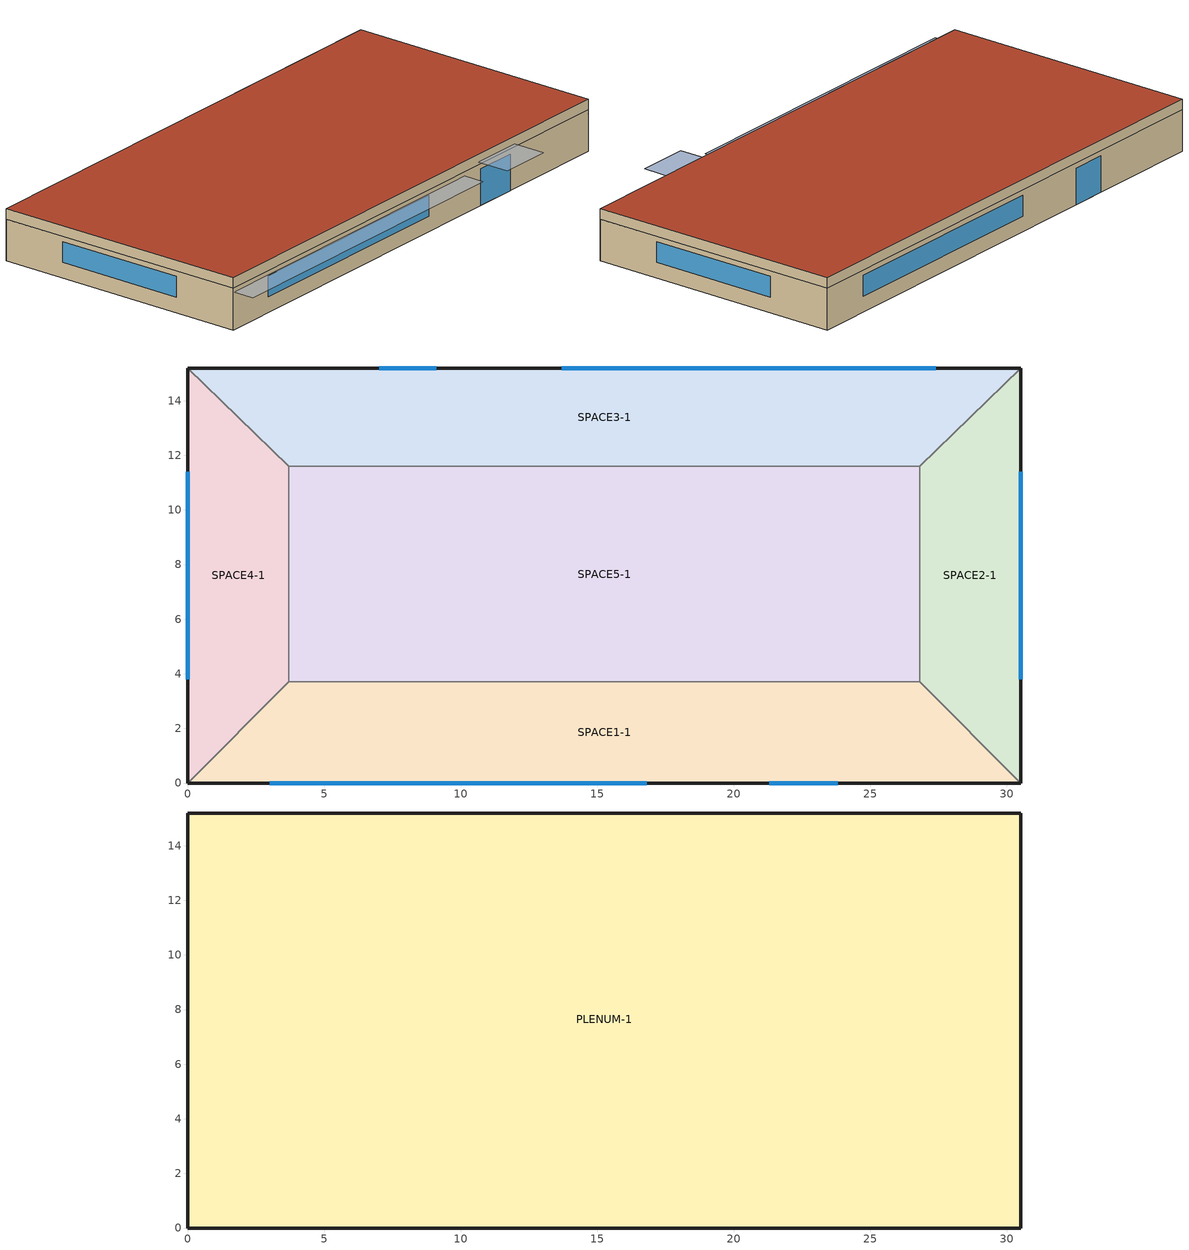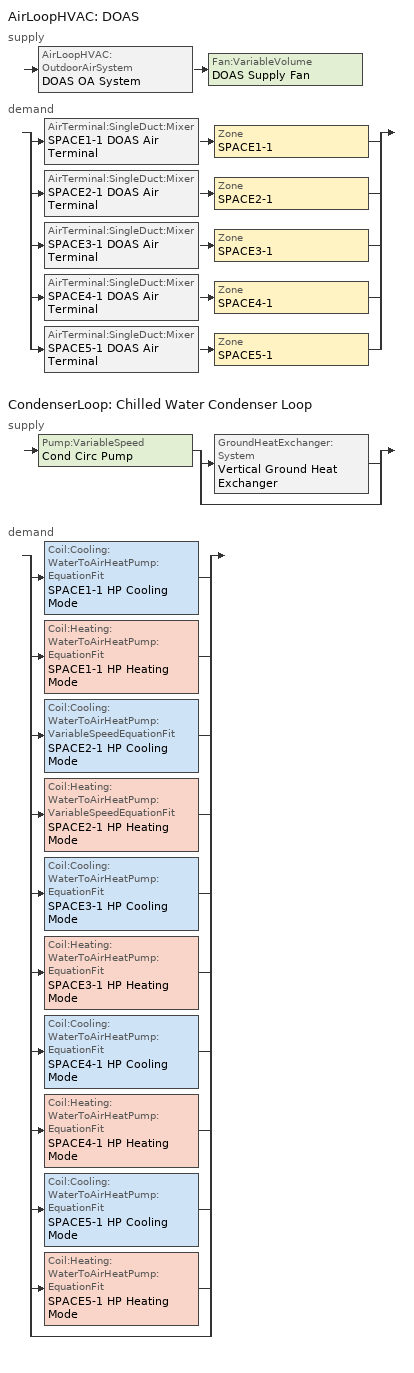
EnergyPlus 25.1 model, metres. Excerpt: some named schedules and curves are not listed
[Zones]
SPACE1-1
 floor ground (FLOOR-SLAB-1): 26.8,3.7 30.5,0 0,0 3.7,3.7 z0
 wall outside (WALL-1): 0,0 30.5,0 z0:2.4
 wall to SPACE2-1 (INT-WALL-1): 30.5,0 26.8,3.7 z0:2.4
 wall to SPACE4-1 (INT-WALL-1): 3.7,3.7 0,0 z0:2.4
 wall to SPACE5-1 (INT-WALL-1): 26.8,3.7 3.7,3.7 z0:2.4
 window (Dbl Clr 3mm/13mm Air): 3,0 16.8,0 z0.9:2.1
 window (Sgl Grey 3mm): 21.3,0 23.8,0 z0:2.1
SPACE2-1
 floor ground (FLOOR-SLAB-1): 26.8,11.6 30.5,15.2 30.5,0 26.8,3.7 z0
 wall outside (WALL-1): 30.5,0 30.5,15.2 z0:2.4
 wall to SPACE3-1 (INT-WALL-1): 30.5,15.2 26.8,11.6 z0:2.4
 wall to SPACE5-1 (INT-WALL-1): 26.8,11.6 26.8,3.7 z0:2.4
 window (Dbl Clr 3mm/13mm Air): 30.5,3.8 30.5,11.4 z0.9:2.1
SPACE3-1
 floor ground (FLOOR-SLAB-1): 26.8,11.6 3.7,11.6 0,15.2 30.5,15.2 z0
 wall outside (WALL-1): 30.5,15.2 0,15.2 z0:2.4
 wall to SPACE4-1 (INT-WALL-1): 0,15.2 3.7,11.6 z0:2.4
 wall to SPACE5-1 (INT-WALL-1): 3.7,11.6 26.8,11.6 z0:2.4
 window (Dbl Clr 3mm/13mm Air): 27.4,15.2 13.7,15.2 z0.9:2.1
 window (Sgl Grey 3mm): 9.1,15.2 7,15.2 z0:2.1
SPACE4-1
 floor ground (FLOOR-SLAB-1): 3.7,3.7 0,0 0,15.2 3.7,11.6 z0
 wall outside (WALL-1): 0,15.2 0,0 z0:2.4
 wall to SPACE5-1 (INT-WALL-1): 3.7,3.7 3.7,11.6 z0:2.4
 window (Dbl Clr 3mm/13mm Air): 0,11.4 0,3.8 z0.9:2.1
SPACE5-1
 floor ground (FLOOR-SLAB-1): 26.8,11.6 26.8,3.7 3.7,3.7 3.7,11.6 z0
PLENUM-1
 floor to SPACE1-1 (CLNG-1): 26.8,3.7 30.5,0 0,0 3.7,3.7 z2.4
 floor to SPACE2-1 (CLNG-1): 26.8,11.6 30.5,15.2 30.5,0 26.8,3.7 z2.4
 floor to SPACE3-1 (CLNG-1): 26.8,11.6 3.7,11.6 0,15.2 30.5,15.2 z2.4
 floor to SPACE4-1 (CLNG-1): 3.7,3.7 0,0 0,15.2 3.7,11.6 z2.4
 floor to SPACE5-1 (CLNG-1): 26.8,11.6 26.8,3.7 3.7,3.7 3.7,11.6 z2.4
 wall outside (WALL-1): 0,0 30.5,0 30.5,15.2 0,15.2 0,0 z2.4:3
 roof outside (ROOF-1): 0,15.2 0,0 30.5,0 30.5,15.2 z3
shading: 0,-1.3 0,0 19.8,0 19.8,-1.3 z2.2; 21,-2 21,0 24.1,0 24.1,-2 z2.6
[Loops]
AirLoopHVAC 'DOAS'
 supply: AirLoopHVAC:OutdoorAirSystem 'DOAS OA System' > Fan:VariableVolume 'DOAS Supply Fan'
 demand: split
  | AirTerminal:SingleDuct:Mixer 'SPACE1-1 DOAS Air Terminal' > Zone 'SPACE1-1'
  | AirTerminal:SingleDuct:Mixer 'SPACE2-1 DOAS Air Terminal' > Zone 'SPACE2-1'
  | AirTerminal:SingleDuct:Mixer 'SPACE3-1 DOAS Air Terminal' > Zone 'SPACE3-1'
  | AirTerminal:SingleDuct:Mixer 'SPACE4-1 DOAS Air Terminal' > Zone 'SPACE4-1'
  | AirTerminal:SingleDuct:Mixer 'SPACE5-1 DOAS Air Terminal' > Zone 'SPACE5-1'
CondenserLoop 'Chilled Water Condenser Loop'
 supply: Pump:VariableSpeed 'Cond Circ Pump' > split
  | GroundHeatExchanger:System 'Vertical Ground Heat Exchanger'
  | bypass
 demand: split
  | Coil:Cooling:WaterToAirHeatPump:EquationFit 'SPACE1-1 HP Cooling Mode'
  | Coil:Heating:WaterToAirHeatPump:EquationFit 'SPACE1-1 HP Heating Mode'
  | Coil:Cooling:WaterToAirHeatPump:VariableSpeedEquationFit 'SPACE2-1 HP Cooling Mode'
  | Coil:Heating:WaterToAirHeatPump:VariableSpeedEquationFit 'SPACE2-1 HP Heating Mode'
  | Coil:Cooling:WaterToAirHeatPump:EquationFit 'SPACE3-1 HP Cooling Mode'
  | Coil:Heating:WaterToAirHeatPump:EquationFit 'SPACE3-1 HP Heating Mode'
  | Coil:Cooling:WaterToAirHeatPump:EquationFit 'SPACE4-1 HP Cooling Mode'
  | Coil:Heating:WaterToAirHeatPump:EquationFit 'SPACE4-1 HP Heating Mode'
  | Coil:Cooling:WaterToAirHeatPump:EquationFit 'SPACE5-1 HP Cooling Mode'
  | Coil:Heating:WaterToAirHeatPump:EquationFit 'SPACE5-1 HP Heating Mode'
  | bypass
[Building]
FPFC with DOAS to Supply Side: North Axis {deg}=30; Terrain=City; Loads Convergence Tolerance Value {W}=0.04; Temperature Convergence Tolerance Value {deltaC}=0.4; Solar Distribution=FullExterior; Maximum Number of Warmup Days=25; Minimum Number of Warmup Days=6
[Site:Location]
CHICAGO_IL_USA TMY2-94846: Latitude {deg}=41.78; Longitude {deg}=-87.75; Time Zone {hr}=-6; Elevation {m}=190
[SizingPeriod:DesignDay] Day of Month=21; Humidity Condition Type=Wetbulb; Barometric Pressure {Pa}=99063; Rain Indicator=No; Snow Indicator=No; Daylight Saving Time Indicator=No; Solar Model Indicator=ASHRAEClearSky
Name | Month | Day Type | Maximum Dry-Bulb Temperature {C} | Daily Dry-Bulb Temperature Range {deltaC} | Wetbulb or DewPoint at Maximum Dry-Bulb {C} | Wind Speed {m/s} | Wind Direction {deg} | Sky Clearness
CHICAGO_IL_USA Annual Heating 99% Design Conditions DB | 1 | WinterDesignDay | -17.3 | 0 | -17.3 | 4.9 | 270 | 0
CHICAGO_IL_USA Annual Cooling 1% Design Conditions DB/MCWB | 7 | SummerDesignDay | 31.5 | 10.7 | 23 | 5.3 | 230 | 1
[Site:GroundTemperature:BuildingSurface]
21.5, 21.4, 21.5, 21.5, 22, 22.9, 23, 23.1, 23.1, 22.2, 21.7, 21.6
[Site:GroundTemperature:Deep]
16.5, 16.5, 16.5, 16.5, 16.5, 16.5, 16.5, 16.5, 16.5, 16.5, 16.5, 16.5
[Site:GroundTemperature:Undisturbed:KusudaAchenbach]
Vertical Ground Heat Exchanger Ground Temps: 0.692626, 920, 2551.09, 13.375, 3.2, 8
[Material] Thermal Absorptance=0.9
Name | Roughness | Thickness {m} | Conductivity {W/m-K} | Density {kg/m3} | Specific Heat {J/kg-K} | Solar Absorptance | Visible Absorptance
RG01 | Rough | 0.0127 | 1.442 | 881 | 1674 | 0.65 | 0.65
BR01 | VeryRough | 0.0095 | 0.162 | 1121 | 1464 | 0.7 | 0.7
IN46 | VeryRough | 0.0762 | 0.023 | 24 | 1590 | 0.5 | 0.5
WD01 | MediumSmooth | 0.0191 | 0.115 | 513 | 1381 | 0.78 | 0.78
PW03 | MediumSmooth | 0.0127 | 0.115 | 545 | 1213 | 0.78 | 0.78
IN02 | Rough | 0.0901 | 0.043 | 10 | 837 | 0.75 | 0.75
GP01 | MediumSmooth | 0.0127 | 0.16 | 801 | 837 | 0.75 | 0.75
GP02 | MediumSmooth | 0.0159 | 0.16 | 801 | 837 | 0.75 | 0.75
CC03 | MediumRough | 0.1016 | 1.31 | 2243 | 837 | 0.65 | 0.65
[Material:NoMass]
MAT-CLNG-1: Roughness=Rough; Thermal Resistance {m2-K/W}=0.652259; Thermal Absorptance=0.65; Solar Absorptance=0.65; Visible Absorptance=0.65
[Material:AirGap]
AL21: Thermal Resistance {m2-K/W}=0.157
[WindowMaterial:Glazing] Optical Data Type=SpectralAverage; Thickness {m}=0.003; Infrared Transmittance at Normal Incidence=0; Front Side Infrared Hemispherical Emissivity=0.84; Back Side Infrared Hemispherical Emissivity=0.84; Conductivity {W/m-K}=0.9
Name | Solar Transmittance at Normal Incidence | Front Side Solar Reflectance at Normal Incidence | Back Side Solar Reflectance at Normal Incidence | Visible Transmittance at Normal Incidence | Front Side Visible Reflectance at Normal Incidence | Back Side Visible Reflectance at Normal Incidence
CLEAR 3MM | 0.837 | 0.075 | 0.075 | 0.898 | 0.081 | 0.081
GREY 3MM | 0.626 | 0.061 | 0.061 | 0.611 | 0.061 | 0.061
[WindowMaterial:Gas]
AIR 13MM: Gas Type=Air; Thickness {m}=0.0127
[Construction]
ROOF-1: RG01, BR01, IN46, WD01
WALL-1: WD01, PW03, IN02, GP01
CLNG-1: MAT-CLNG-1
FLOOR-SLAB-1: CC03
INT-WALL-1: GP02, AL21, GP02
Dbl Clr 3mm/13mm Air: CLEAR 3MM, AIR 13MM, CLEAR 3MM
Sgl Grey 3mm: GREY 3MM
[Zone] Type=1; Multiplier=1
Name | Ceiling Height {m} | Volume {m3}
PLENUM-1 | 0.6096 | 283.2
SPACE1-1; SPACE3-1 | 2.4384 | 239.247
SPACE2-1; SPACE4-1 | 2.4384 | 103.311
SPACE5-1 | 2.4384 | 447.683
[People] Number of People Schedule=OCCUPY-1; Number of People Calculation Method=people; Fraction Radiant=0.3; Activity Level Schedule=ActSchd
Name | Zone or ZoneList or Space or SpaceList | Number of People
SPACE1-1 People 1 | SPACE1-1 | 11
SPACE2-1 People 1 | SPACE2-1 | 5
SPACE3-1 People 1 | SPACE3-1 | 11
SPACE4-1 People 1 | SPACE4-1 | 5
SPACE5-1 People 1 | SPACE5-1 | 20
[Lights] Schedule=LIGHTS-1; Design Level Calculation Method=LightingLevel; Return Air Fraction=0; Fraction Radiant=0.59; Fraction Visible=0.2; Fraction Replaceable=0
Name | Zone or ZoneList or Space or SpaceList | Lighting Level {W}
SPACE1-1 Lights 1 | SPACE1-1 | 1584
SPACE2-1 Lights 1 | SPACE2-1 | 684
SPACE3-1 Lights 1 | SPACE3-1 | 1584
SPACE4-1 Lights 1 | SPACE4-1 | 684
SPACE5-1 Lights 1 | SPACE5-1 | 2964
[ElectricEquipment] Schedule=EQUIP-1; Design Level Calculation Method=EquipmentLevel; Fraction Latent=0; Fraction Radiant=0.3; Fraction Lost=0
Name | Zone or ZoneList or Space or SpaceList | Design Level {W}
SPACE1-1 ElecEq 1 | SPACE1-1 | 1056
SPACE2-1 ElecEq 1 | SPACE2-1 | 456
SPACE3-1 ElecEq 1 | SPACE3-1 | 1056
SPACE4-1 ElecEq 1 | SPACE4-1 | 456
SPACE5-1 ElecEq 1 | SPACE5-1 | 1976
[ZoneInfiltration:DesignFlowRate] Schedule=INFIL-SCH; Design Flow Rate Calculation Method=flow/zone; Constant Term Coefficient=0; Temperature Term Coefficient=0; Velocity Term Coefficient=0.2237; Velocity Squared Term Coefficient=0
Name | Zone or ZoneList or Space or SpaceList | Design Flow Rate {m3/s}
SPACE1-1 Infil 1 | SPACE1-1 | 0.0167
SPACE2-1 Infil 1 | SPACE2-1 | 0.00717
SPACE3-1 Infil 1 | SPACE3-1 | 0.0167
SPACE4-1 Infil 1 | SPACE4-1 | 0.00717
SPACE5-1 Infil 1 | SPACE5-1 | 0.031089
[DesignSpecification:OutdoorAir] Outdoor Air Method=flow/person; Outdoor Air Flow per Person {m3/s-person}=0.00944; Outdoor Air Flow per Zone Floor Area {m3/s-m2}=0; Outdoor Air Flow per Zone {m3/s}=0
SZ DSOA SPACE1-1; SZ DSOA SPACE2-1; SZ DSOA SPACE3-1; SZ DSOA SPACE4-1; SZ DSOA SPACE5-1
[DesignSpecification:ZoneAirDistribution]
ZoneAirDistribution: Zone Air Distribution Effectiveness in Cooling Mode=1; Zone Air Distribution Effectiveness in Heating Mode=1; Zone Secondary Recirculation Fraction=0
[Sizing:Zone] Zone Cooling Design Supply Air Temperature Input Method=SupplyAirTemperature; Zone Cooling Design Supply Air Temperature {C}=12.5; Zone Heating Design Supply Air Temperature Input Method=SupplyAirTemperature; Zone Heating Design Supply Air Temperature {C}=50; Zone Cooling Design Supply Air Humidity Ratio {kgWater/kgDryAir}=0.008; Zone Heating Design Supply Air Humidity Ratio {kgWater/kgDryAir}=0.008; Cooling Design Air Flow Method=DesignDay; Cooling Design Air Flow Rate {m3/s}=0; Cooling Minimum Air Flow Fraction=0; Heating Design Air Flow Method=DesignDay; Heating Design Air Flow Rate {m3/s}=0; Heating Maximum Air Flow Fraction=0; Design Specification Zone Air Distribution Object=ZoneAirDistribution; Account for Dedicated Outdoor Air System=No; Dedicated Outdoor Air System Control Strategy=NeutralSupplyAir; Dedicated Outdoor Air Low Setpoint Temperature for Design {C}=autosize; Dedicated Outdoor Air High Setpoint Temperature for Design {C}=autosize
Name | Design Specification Outdoor Air Object
SPACE1-1 | SZ DSOA SPACE1-1
SPACE2-1 | SZ DSOA SPACE2-1
SPACE3-1 | SZ DSOA SPACE3-1
SPACE4-1 | SZ DSOA SPACE4-1
SPACE5-1 | SZ DSOA SPACE5-1
[Sizing:System]
DOAS: Type of Load to Size On=VentilationRequirement; Design Outdoor Air Flow Rate {m3/s}=autosize; Central Heating Maximum System Air Flow Ratio=1; Preheat Design Temperature {C}=2; Preheat Design Humidity Ratio {kgWater/kgDryAir}=0.008; Precool Design Temperature {C}=11; Precool Design Humidity Ratio {kgWater/kgDryAir}=0.008; Central Cooling Design Supply Air Temperature {C}=12.8; Central Heating Design Supply Air Temperature {C}=12.2; Type of Zone Sum to Use=NonCoincident; 100% Outdoor Air in Cooling=Yes; 100% Outdoor Air in Heating=Yes; Central Cooling Design Supply Air Humidity Ratio {kgWater/kgDryAir}=0.00924; Central Heating Design Supply Air Humidity Ratio {kgWater/kgDryAir}=0.003; Cooling Supply Air Flow Rate Method=DesignDay; Cooling Supply Air Flow Rate {m3/s}=0; Heating Supply Air Flow Rate Method=DesignDay; Heating Supply Air Flow Rate {m3/s}=0; System Outdoor Air Method=ZoneSum; Zone Maximum Outdoor Air Fraction=1; Cooling Design Capacity Method=CoolingDesignCapacity; Cooling Design Capacity {W}=autosize; Heating Design Capacity Method=HeatingDesignCapacity; Heating Design Capacity {W}=autosize; Central Cooling Capacity Control Method=OnOff
[Sizing:Plant]
Chilled Water Condenser Loop: Loop Type=Condenser; Design Loop Exit Temperature {C}=29.4; Loop Design Temperature Difference {deltaC}=5.6
[ZoneControl:Thermostat] Control Type Schedule=HVACTemplate-Always 4; Control 1=All Zones Dual SP Control
Name | Zone or ZoneList
SPACE1-1 Thermostat | SPACE1-1
SPACE2-1 Thermostat | SPACE2-1
SPACE3-1 Thermostat | SPACE3-1
SPACE4-1 Thermostat | SPACE4-1
SPACE5-1 Thermostat | SPACE5-1
[ThermostatSetpoint:DualSetpoint]
All Zones Dual SP Control: Heating Setpoint Temperature Schedule=Htg-SetP-Sch; Cooling Setpoint Temperature Schedule=Clg-SetP-Sch
[ZoneHVAC:WaterToAirHeatPump] Availability Schedule=FanAvailSched; Cooling Supply Air Flow Rate {m3/s}=Autosize; Heating Supply Air Flow Rate {m3/s}=Autosize; Cooling Outdoor Air Flow Rate {m3/s}=0; Heating Outdoor Air Flow Rate {m3/s}=0; No Load Outdoor Air Flow Rate {m3/s}=0; Maximum Supply Air Temperature from Supplemental Heater {C}=50; Maximum Outdoor Dry-Bulb Temperature for Supplemental Heater Operation {C}=20; Fan Placement=BlowThrough; Supply Air Fan Operating Mode Schedule=CyclingFanSch
Name | Supply Air Fan | Heating Coil | Cooling Coil | Supplemental Heating Coil | Design Specification Multispeed Object | No Load Supply Air Flow Rate Control Set To Low Speed
SPACE1-1 Heat Pump | SPACE1-1 Supply Fan | SPACE1-1 HP Heating Mode | SPACE1-1 HP Cooling Mode | SPACE1-1 HP Supp Coil | Sys 1 WaterToAirHP System MultiSpeed Performance
SPACE2-1 Heat Pump | SPACE2-1 Supply Fan | SPACE2-1 HP Heating Mode | SPACE2-1 HP Cooling Mode | SPACE2-1 HP Supp Coil | Sys 2 WaterToAirHP System MultiSpeed Performance | No
SPACE3-1 Heat Pump | SPACE3-1 Supply Fan | SPACE3-1 HP Heating Mode | SPACE3-1 HP Cooling Mode | SPACE3-1 HP Supp Coil
SPACE4-1 Heat Pump | SPACE4-1 Supply Fan | SPACE4-1 HP Heating Mode | SPACE4-1 HP Cooling Mode | SPACE4-1 HP Supp Coil
SPACE5-1 Heat Pump | SPACE5-1 Supply Fan | SPACE5-1 HP Heating Mode | SPACE5-1 HP Cooling Mode | SPACE5-1 HP Supp Coil
[UnitarySystemPerformance:Multispeed] Single Mode Operation=No; Heating Speed 1 Supply Air Flow Ratio=autosize; Cooling Speed 1 Supply Air Flow Ratio=autosize; Heating Speed 2 Supply Air Flow Ratio=autosize; Cooling Speed 2 Supply Air Flow Ratio=autosize; Heating Speed 3 Supply Air Flow Ratio=autosize; Cooling Speed 3 Supply Air Flow Ratio=autosize; Heating Speed 4 Supply Air Flow Ratio=autosize; Cooling Speed 4 Supply Air Flow Ratio=autosize; Heating Speed 5 Supply Air Flow Ratio=autosize; Cooling Speed 5 Supply Air Flow Ratio=autosize; Heating Speed 6 Supply Air Flow Ratio=autosize; Cooling Speed 6 Supply Air Flow Ratio=autosize; Heating Speed 7 Supply Air Flow Ratio=autosize; Cooling Speed 7 Supply Air Flow Ratio=autosize; Heating Speed 8 Supply Air Flow Ratio=autosize; Cooling Speed 8 Supply Air Flow Ratio=autosize; Heating Speed 9 Supply Air Flow Ratio=autosize; Cooling Speed 9 Supply Air Flow Ratio=autosize; Heating Speed 10 Supply Air Flow Ratio=autosize; Cooling Speed 10 Supply Air Flow Ratio=autosize
Name | Number of Speeds for Heating | Number of Speeds for Cooling
Sys 1 WaterToAirHP System MultiSpeed Performance | 2 | 2
Sys 2 WaterToAirHP System MultiSpeed Performance | 10 | 10
[Coil:Heating:WaterToAirHeatPump:VariableSpeedEquationFit]
SPACE2-1 HP Heating Mode: Number of Speeds=10; Nominal Speed Level=10; Rated Heating Capacity At Selected Nominal Speed Level {W}=Autosize; Rated Air Flow Rate At Selected Nominal Speed Level {m3/s}=Autosize; Rated Water Flow Rate At Selected Nominal Speed Level {m3/s}=Autosize; Energy Part Load Fraction Curve=VS Energy Part Load Fraction 1; Speed 1 Reference Unit Gross Rated Heating Capacity {W}=1838.7; Speed 1 Reference Unit Gross Rated Heating COP {W/W}=5; Speed 1 Reference Unit Rated Air Flow {m3/s}=0.166109; Speed 1 Reference Unit Rated Water Flow Rate {m3/s}=0.000381695; Speed 1 Heating Capacity Function of Temperature Curve=Heating VS Temp1 Test; Speed 1 Total  Heating Capacity Function of Air Flow Fraction Curve=Heating VS AirFrac Test; Speed 1 Heating Capacity Function of Water Flow Fraction Curve=Heating VS WaterFrac Test; Speed 1 Energy Input Ratio Function of Temperature Curve=EIRH VS Temp1 Test; Speed 1 Energy Input Ratio Function of Air Flow Fraction Curve=EIRH VS AirFrac Test; Speed 1 Energy Input Ratio Function of Water Flow Fraction Curve=EIRH VS WaterFrac Test; Speed 1 Reference Unit Waste Heat Fraction of Input Power At Rated Conditions=0.1; Speed 1 Waste Heat Function of Temperature Curve=Heating wasteHeat VS Temp1 Test; Speed 2 Reference Unit Gross Rated Heating Capacity {W}=2295.5; Speed 2 Reference Unit Gross Rated Heating COP {W/W}=5; Speed 2 Reference Unit Rated Air Flow Rate {m3/s}=0.179322; Speed 2 Reference Unit Rated Water Flow Rate {m3/s}=0.000381695; Speed 2 Heating Capacity Function of Temperature Curve=Heating VS Temp1 Test; Speed 2 Total  Heating Capacity Function of Air Flow Fraction Curve=Heating VS AirFrac Test; Speed 2 Heating Capacity Function of Water Flow Fraction Curve=Heating VS WaterFrac Test; Speed 2 Energy Input Ratio Function of Temperature Curve=EIRH VS Temp1 Test; Speed 2 Energy Input Ratio Function of Air Flow Fraction Curve=EIRH VS AirFrac Test; Speed 2 Energy Input Ratio Function of Water Flow Fraction Curve=EIRH VS WaterFrac Test; Speed 2 Reference Unit Waste Heat Fraction of Input Power At Rated Conditions=0.1; Speed 2 Waste Heat Function of Temperature Curve=Heating wasteHeat VS Temp1 Test; Speed 3 Reference Unit Gross Rated Heating Capacity {W}=2751.3; Speed 3 Reference Unit Gross Rated Heating COP {W/W}=5; Speed 3 Reference Unit Rated Air Flow Rate {m3/s}=0.192535; Speed 3 Reference Unit Rated Water Flow Rate {m3/s}=0.000381695; Speed 3 Heating Capacity Function of Temperature Curve=Heating VS Temp1 Test; Speed 3 Total  Heating Capacity Function of Air Flow Fraction Curve=Heating VS AirFrac Test; Speed 3 Heating Capacity Function of Water Flow Fraction Curve=Heating VS WaterFrac Test; Speed 3 Energy Input Ratio Function of Temperature Curve=EIRH VS Temp1 Test; Speed 3 Energy Input Ratio Function of Air Flow Fraction Curve=EIRH VS AirFrac Test; Speed 3 Energy Input Ratio Function of Water Flow Fraction Curve=EIRH VS WaterFrac Test; Speed 3 Reference Unit Waste Heat Fraction of Input Power At Rated Conditions=0.1; Speed 3 Waste Heat Function of Temperature Curve=Heating wasteHeat VS Temp1 Test; Speed 4 Reference Unit Gross Rated Heating Capacity {W}=3659.6; Speed 4 Reference Unit Gross Rated Heating COP {W/W}=5; Speed 4 Reference Unit Rated Air Flow Rate {m3/s}=0.218962; Speed 4 Reference Unit Rated Water Flow Rate {m3/s}=0.000381695; Speed 4 Heating Capacity Function of Temperature Curve=Heating VS Temp1 Test; Speed 4 Total  Heating Capacity Function of Air Flow Fraction Curve=Heating VS AirFrac Test; Speed 4 Heating Capacity Function of Water Flow Fraction Curve=Heating VS WaterFrac Test; Speed 4 Energy Input Ratio Function of Temperature Curve=EIRH VS Temp1 Test; Speed 4 Energy Input Ratio Function of Air Flow Fraction Curve=EIRH VS AirFrac Test; Speed 4 Energy Input Ratio Function of Water Flow Fraction Curve=EIRH VS WaterFrac Test; Speed 4 Reference Unit Waste Heat Fraction of Input Power At Rated Conditions=0.1; Speed 4 Waste Heat Function of Temperature Curve=Heating wasteHeat VS Temp1 Test; Speed 5 Reference Unit Gross Rated Heating Capacity {W}=4563.7; Speed 5 Reference Unit Gross Rated Heating COP {W/W}=5; Speed 5 Reference Unit Rated Air Flow Rate {m3/s}=0.245388; Speed 5 Reference Unit Rated Water Flow Rate {m3/s}=0.000381695; Speed 5 Heating Capacity Function of Temperature Curve=Heating VS Temp1 Test; Speed 5 Total  Heating Capacity Function of Air Flow Fraction Curve=Heating VS AirFrac Test; Speed 5 Heating Capacity Function of Water Flow Fraction Curve=Heating VS WaterFrac Test; Speed 5 Energy Input Ratio Function of Temperature Curve=EIRH VS Temp1 Test; Speed 5 Energy Input Ratio Function of Air Flow Fraction Curve=EIRH VS AirFrac Test; Speed 5 Energy Input Ratio Function of Water Flow Fraction Curve=EIRH VS WaterFrac Test; Speed 5 Reference Unit Waste Heat Fraction of Input Power At Rated Conditions=0.1; Speed 5 Waste Heat Function of Temperature Curve=Heating wasteHeat VS Temp1 Test; Speed 6 Reference Unit Gross Rated Heating Capacity {W}=5463.3; Speed 6 Reference Unit Gross Rated Heating COP {W/W}=5; Speed 6 Reference Unit Rated Air Flow Rate {m3/s}=0.271814; Speed 6 Reference Unit Rated Water Flow Rate {m3/s}=0.000381695; Speed 6 Heating Capacity Function of Temperature Curve=Heating VS Temp1 Test; Speed 6 Total  Heating Capacity Function of Air Flow Fraction Curve=Heating VS AirFrac Test; Speed 6 Heating Capacity Function of Water Flow Fraction Curve=Heating VS WaterFrac Test; Speed 6 Energy Input Ratio Function of Temperature Curve=EIRH VS Temp1 Test; Speed 6 Energy Input Ratio Function of Air Flow Fraction Curve=EIRH VS AirFrac Test; Speed 6 Energy Input Ratio Function of Water Flow Fraction Curve=EIRH VS WaterFrac Test; Speed 6 Reference Unit Waste Heat Fraction of Input Power At Rated Conditions=0.1; Speed 6 Waste Heat Function of Temperature Curve=Heating wasteHeat VS Temp1 Test; Speed 7 Reference Unit Gross Rated Heating Capacity {W}=6358.4; Speed 7 Reference Unit Gross Rated Heating COP {W/W}=5; Speed 7 Reference Unit Rated Air Flow Rate {m3/s}=0.298241; Speed 7 Reference Unit Rated Water Flow Rate {m3/s}=0.000381695; Speed 7 Heating Capacity Function of Temperature Curve=Heating VS Temp1 Test; Speed 7 Total  Heating Capacity Function of Air Flow Fraction Curve=Heating VS AirFrac Test; Speed 7 Heating Capacity Function of Water Flow Fraction Curve=Heating VS WaterFrac Test; Speed 7 Energy Input Ratio Function of Temperature Curve=EIRH VS Temp1 Test; Speed 7 Energy Input Ratio Function of Air Flow Fraction Curve=EIRH VS AirFrac Test; Speed 7 Energy Input Ratio Function of Water Flow Fraction Curve=EIRH VS WaterFrac Test; Speed 7 Reference Unit Waste Heat Fraction of Input Power At Rated Conditions=0.1; Speed 7 Waste Heat Function of Temperature Curve=Heating wasteHeat VS Temp1 Test; Speed 8 Reference Unit Gross Rated Heating Capacity {W}=7248.5; Speed 8 Reference Unit Gross Rated Heating COP {W/W}=5; Speed 8 Reference Unit Rated Air Flow Rate {m3/s}=0.324667; Speed 8 Reference Unit Rated Water Flow Rate {m3/s}=0.000381695; Speed 8 Heating Capacity Function of Temperature Curve=Heating VS Temp1 Test; Speed 8 Total  Heating Capacity Function of Air Flow Fraction Curve=Heating VS AirFrac Test; Speed 8 Heating Capacity Function of Water Flow Fraction Curve=Heating VS WaterFrac Test; Speed 8 Energy Input Ratio Function of Temperature Curve=EIRH VS Temp1 Test; Speed 8 Energy Input Ratio Function of Air Flow Fraction Curve=EIRH VS AirFrac Test; Speed 8 Energy Input Ratio Function of Water Flow Fraction Curve=EIRH VS WaterFrac Test; Speed 8 Reference Unit Waste Heat Fraction of Input Power At Rated Conditions=0.1; Speed 8 Waste Heat Function of Temperature Curve=Heating wasteHeat VS Temp1 Test; Speed 9 Reference Unit Gross Rated Heating Capacity {W}=8133.6; Speed 9 Reference Unit Gross Rated Heating COP {W/W}=5; Speed 9 Reference Unit Rated Air Flow Rate {m3/s}=0.351094; Speed 9 Reference Unit Rated Water Flow Rate {m3/s}=0.000381695; Speed 9 Heating Capacity Function of Temperature Curve=Heating VS Temp1 Test; Speed 9 Total  Heating Capacity Function of Air Flow Fraction Curve=Heating VS AirFrac Test; Speed 9 Heating Capacity Function of Water Flow Fraction Curve=Heating VS WaterFrac Test; Speed 9 Energy Input Ratio Function of Temperature Curve=EIRH VS Temp1 Test; Speed 9 Energy Input Ratio Function of Air Flow Fraction Curve=EIRH VS AirFrac Test; Speed 9 Energy Input Ratio Function of Water Flow Fraction Curve=EIRH VS WaterFrac Test; Speed 9 Reference Unit Waste Heat Fraction of Input Power At Rated Conditions=0.1; Speed 9 Waste Heat Function of Temperature Curve=Heating wasteHeat VS Temp1 Test; Speed 10 Reference Unit Gross Rated Heating Capacity {W}=9013.2; Speed 10 Reference Unit Gross Rated Heating COP {W/W}=5; Speed 10 Reference Unit Rated Air Flow Rate {m3/s}=0.37752; Speed 10 Reference Unit Rated Water Flow Rate {m3/s}=0.000381695; Speed 10 Heating Capacity Function of Temperature Curve=Heating VS Temp1 Test; Speed 10 Total  Heating Capacity Function of Air Flow Fraction Curve=Heating VS AirFrac Test; Speed 10 Heating Capacity Function of Water Flow Fraction Curve=Heating VS WaterFrac Test; Speed 10 Energy Input Ratio Function of Temperature Curve=EIRH VS Temp1 Test; Speed 10 Energy Input Ratio Function of Air Flow Fraction Curve=EIRH VS AirFrac Test; Speed 10 Energy Input Ratio Function of Water Flow Fraction Curve=EIRH VS WaterFrac Test; Speed 10 Reference Unit Waste Heat Fraction of Input Power At Rated Conditions=0.1; Speed 10 Waste Heat Function of Temperature Curve=Heating wasteHeat VS Temp1 Test
[Coil:Cooling:WaterToAirHeatPump:VariableSpeedEquationFit]
SPACE2-1 HP Cooling Mode: Number of Speeds=10; Nominal Speed Level=10; Gross Rated Total Cooling Capacity At Selected Nominal Speed Level {W}=Autosize; Rated Air Flow Rate At Selected Nominal Speed Level {m3/s}=Autosize; Rated Water Flow Rate At Selected Nominal Speed Level {m3/s}=Autosize; Nominal Time for Condensate to Begin Leaving the Coil {s}=0; Initial Moisture Evaporation Rate Divided by Steady-State AC Latent Capacity=0; Maximum Cycling Rate {cycles/hr}=2.5; Latent Capacity Time Constant {s}=60; Fan Delay Time {s}=60; Flag for Using Hot Gas Reheat, 0 or 1=0; Energy Part Load Fraction Curve=VS Energy Part Load Fraction 1; Speed 1 Reference Unit Gross Rated Total Cooling Capacity {W}=1524.1; Speed 1 Reference Unit Gross Rated Sensible Heat Ratio=0.75; Speed 1 Reference Unit Gross Rated Cooling COP {W/W}=4; Speed 1 Reference Unit Rated Air Flow Rate {m3/s}=0.135907; Speed 1 Reference Unit Rated Water Flow Rate {m3/s}=0.000381695; Speed 1 Total Cooling Capacity Function of Temperature Curve=TC VS Temp1 Test; Speed 1 Total Cooling Capacity Function of Air Flow Fraction Curve=TC VS AirFrac Test; Speed 1 Total Cooling Capacity Function of Water Flow Fraction Curve=TC VS WaterFrac Test; Speed 1 Energy Input Ratio Function of Temperature Curve=EIR VS Temp1 Test; Speed 1 Energy Input Ratio Function of Air Flow Fraction Curve=EIR VS AirFrac Test; Speed 1 Energy Input Ratio Function of Water Flow Fraction Curve=EIR VS WaterFrac Test; Speed 1 Reference Unit Waste Heat Fraction of Input Power At Rated Conditions=0.1; Speed 1 Waste Heat Function of Temperature Curve=wasteHeat VS Temp1 Test; Speed 2 Reference Unit Gross Rated Total Cooling Capacity {W}=1877.9; Speed 2 Reference Unit Gross Rated Sensible Heat Ratio=0.75; Speed 2 Reference Unit Gross Rated Cooling COP {W/W}=4; Speed 2 Reference Unit Rated Air Flow Rate {m3/s}=0.151008; Speed 2 Reference Unit Rated Water Flow Rate {m3/s}=0.000381695; Speed 2 Total Cooling Capacity Function of Temperature Curve=TC VS Temp1 Test; Speed 2 Total Cooling Capacity Function of Air Flow Fraction Curve=TC VS AirFrac Test; Speed 2 Total Cooling Capacity Function of Water Flow Fraction Curve=TC VS WaterFrac Test; Speed 2 Energy Input Ratio Function of Temperature Curve=EIR VS Temp1 Test; Speed 2 Energy Input Ratio Function of Air Flow Fraction Curve=EIR VS AirFrac Test; Speed 2 Energy Input Ratio Function of Water Flow Fraction Curve=EIR VS WaterFrac Test; Speed 2 Reference Unit Waste Heat Fraction of Input Power At Rated Conditions=0.1; Speed 2 Waste Heat Function of Temperature Curve=wasteHeat VS Temp1 Test; Speed 3 Reference Unit Gross Rated Total Cooling Capacity {W}=2226.6; Speed 3 Reference Unit Gross Rated Sensible Heat Ratio=0.75; Speed 3 Reference Unit Gross Rated Cooling COP {W/W}=4; Speed 3 Reference Unit Rated Air Flow Rate {m3/s}=0.166109; Speed 3 Reference Unit Rated Water Flow Rate {m3/s}=0.000381695; Speed 3 Total Cooling Capacity Function of Temperature Curve=TC VS Temp1 Test; Speed 3 Total Cooling Capacity Function of Air Flow Fraction Curve=TC VS AirFrac Test; Speed 3 Total Cooling Capacity Function of Water Flow Fraction Curve=TC VS WaterFrac Test; Speed 3 Energy Input Ratio Function of Temperature Curve=EIR VS Temp1 Test; Speed 3 Energy Input Ratio Function of Air Flow Fraction Curve=EIR VS AirFrac Test; Speed 3 Energy Input Ratio Function of Water Flow Fraction Curve=EIR VS WaterFrac Test; Speed 3 Reference Unit Waste Heat Fraction of Input Power At Rated Conditions=0.1; Speed 3 Waste Heat Function of Temperature Curve=wasteHeat VS Temp1 Test; Speed 4 Reference Unit Gross Rated Total Cooling Capacity {W}=2911.3; Speed 4 Reference Unit Gross Rated Sensible Heat Ratio=0.75; Speed 4 Reference Unit Gross Rated Cooling COP {W/W}=4; Speed 4 Reference Unit Rated Air Flow Rate {m3/s}=0.19631; Speed 4 Reference Unit Rated Water Flow Rate {m3/s}=0.000381695; Speed 4 Total Cooling Capacity Function of Temperature Curve=TC VS Temp1 Test; Speed 4 Total Cooling Capacity Function of Air Flow Fraction Curve=TC VS AirFrac Test; Speed 4 Total Cooling Capacity Function of Water Flow Fraction Curve=TC VS WaterFrac Test; Speed 4 Energy Input Ratio Function of Temperature Curve=EIR VS Temp1 Test; Speed 4 Energy Input Ratio Function of Air Flow Fraction Curve=EIR VS AirFrac Test; Speed 4 Energy Input Ratio Function of Water Flow Fraction Curve=EIR VS WaterFrac Test; Speed 4 Reference Unit Waste Heat Fraction of Input Power At Rated Conditions=0.1; Speed 4 Waste Heat Function of Temperature Curve=wasteHeat VS Temp1 Test; Speed 5 Reference Unit Gross Rated Total Cooling Capacity {W}=3581.7; Speed 5 Reference Unit Gross Rated Sensible Heat Ratio=0.75; Speed 5 Reference Unit Gross Rated Cooling COP {W/W}=4; Speed 5 Reference Unit Rated Air Flow Rate {m3/s}=0.226512; Speed 5 Reference Unit Rated Water Flow Rate {m3/s}=0.000381695; Speed 5 Total Cooling Capacity Function of Temperature Curve=TC VS Temp1 Test; Speed 5 Total Cooling Capacity Function of Air Flow Fraction Curve=TC VS AirFrac Test; Speed 5 Total Cooling Capacity Function of Water Flow Fraction Curve=TC VS WaterFrac Test; Speed 5 Energy Input Ratio Function of Temperature Curve=EIR VS Temp1 Test; Speed 5 Energy Input Ratio Function of Air Flow Fraction Curve=EIR VS AirFrac Test; Speed 5 Energy Input Ratio Function of Water Flow Fraction Curve=EIR VS WaterFrac Test; Speed 5 Reference Unit Waste Heat Fraction of Input Power At Rated Conditions=0.1; Speed 5 Waste Heat Function of Temperature Curve=wasteHeat VS Temp1 Test; Speed 6 Reference Unit Gross Rated Total Cooling Capacity {W}=4239.5; Speed 6 Reference Unit Gross Rated Sensible Heat Ratio=0.75; Speed 6 Reference Unit Gross Rated Cooling COP {W/W}=4; Speed 6 Reference Unit Rated Air Flow Rate {m3/s}=0.256714; Speed 6 Reference Unit Rated Water Flow Rate {m3/s}=0.000381695; Speed 6 Total Cooling Capacity Function of Temperature Curve=TC VS Temp1 Test; Speed 6 Total Cooling Capacity Function of Air Flow Fraction Curve=TC VS AirFrac Test; Speed 6 Total Cooling Capacity Function of Water Flow Fraction Curve=TC VS WaterFrac Test; Speed 6 Energy Input Ratio Function of Temperature Curve=EIR VS Temp1 Test; Speed 6 Energy Input Ratio Function of Air Flow Fraction Curve=EIR VS AirFrac Test; Speed 6 Energy Input Ratio Function of Water Flow Fraction Curve=EIR VS WaterFrac Test; Speed 6 Reference Unit Waste Heat Fraction of Input Power At Rated Conditions=0.1; Speed 6 Waste Heat Function of Temperature Curve=wasteHeat VS Temp1 Test; Speed 7 Reference Unit Gross Rated Total Cooling Capacity {W}=4885.7; Speed 7 Reference Unit Gross Rated Sensible Heat Ratio=0.75; Speed 7 Reference Unit Gross Rated Cooling COP {W/W}=4; Speed 7 Reference Unit Rated Air Flow Rate {m3/s}=0.286915; Speed 7 Reference Unit Rated Water Flow Rate {m3/s}=0.000381695; Speed 7 Total Cooling Capacity Function of Temperature Curve=TC VS Temp1 Test; Speed 7 Total Cooling Capacity Function of Air Flow Fraction Curve=TC VS AirFrac Test; Speed 7 Total Cooling Capacity Function of Water Flow Fraction Curve=TC VS WaterFrac Test; Speed 7 Energy Input Ratio Function of Temperature Curve=EIR VS Temp1 Test; Speed 7 Energy Input Ratio Function of Air Flow Fraction Curve=EIR VS AirFrac Test; Speed 7 Energy Input Ratio Function of Water Flow Fraction Curve=EIR VS WaterFrac Test; Speed 7 Reference Unit Waste Heat Fraction of Input Power At Rated Conditions=0.1; Speed 7 Waste Heat Function of Temperature Curve=wasteHeat VS Temp1 Test; Speed 8 Reference Unit Gross Rated Total Cooling Capacity {W}=5520.7; Speed 8 Reference Unit Gross Rated Sensible Heat Ratio=0.75; Speed 8 Reference Unit Gross Rated Cooling COP {W/W}=4; Speed 8 Reference Unit Rated Air Flow Rate {m3/s}=0.317117; Speed 8 Reference Unit Rated Water Flow Rate {m3/s}=0.000381695; Speed 8 Total Cooling Capacity Function of Temperature Curve=TC VS Temp1 Test; Speed 8 Total Cooling Capacity Function of Air Flow Fraction Curve=TC VS AirFrac Test; Speed 8 Total Cooling Capacity Function of Water Flow Fraction Curve=TC VS WaterFrac Test; Speed 8 Energy Input Ratio Function of Temperature Curve=EIR VS Temp1 Test; Speed 8 Energy Input Ratio Function of Air Flow Fraction Curve=EIR VS AirFrac Test; Speed 8 Energy Input Ratio Function of Water Flow Fraction Curve=EIR VS WaterFrac Test; Speed 8 Reference Unit Waste Heat Fraction of Input Power At Rated Conditions=0.1; Speed 8 Waste Heat Function of Temperature Curve=wasteHeat VS Temp1 Test; Speed 9 Reference Unit Gross Rated Total Cooling Capacity {W}=6144.8; Speed 9 Reference Unit Gross Rated Sensible Heat Ratio=0.75; Speed 9 Reference Unit Gross Rated Cooling COP {W/W}=4; Speed 9 Reference Unit Rated Air Flow Rate {m3/s}=0.347318; Speed 9 Reference Unit Rated Water Flow Rate {m3/s}=0.000381695; Speed 9 Total Cooling Capacity Function of Temperature Curve=TC VS Temp1 Test; Speed 9 Total Cooling Capacity Function of Air Flow Fraction Curve=TC VS AirFrac Test; Speed 9 Total Cooling Capacity Function of Water Flow Fraction Curve=TC VS WaterFrac Test; Speed 9 Energy Input Ratio Function of Temperature Curve=EIR VS Temp1 Test; Speed 9 Energy Input Ratio Function of Air Flow Fraction Curve=EIR VS AirFrac Test; Speed 9 Energy Input Ratio Function of Water Flow Fraction Curve=EIR VS WaterFrac Test; Speed 9 Reference Unit Waste Heat Fraction of Input Power At Rated Conditions=0.1; Speed 9 Waste Heat Function of Temperature Curve=wasteHeat VS Temp1 Test; Speed 10 Reference Unit Gross Rated Total Cooling Capacity {W}=6758; Speed 10 Reference Unit Gross Rated Sensible Heat Ratio=0.75; Speed 10 Reference Unit Gross Rated Cooling COP {W/W}=4; Speed 10 Reference Unit Rated Air Flow Rate {m3/s}=0.37752; Speed 10 Reference Unit Rated Water Flow Rate {m3/s}=0.000381695; Speed 10 Total Cooling Capacity Function of Temperature Curve=TC VS Temp1 Test; Speed 10 Total Cooling Capacity Function of Air Flow Fraction Curve=TC VS AirFrac Test; Speed 10 Total Cooling Capacity Function of Water Flow Fraction Curve=TC VS WaterFrac Test; Speed 10 Energy Input Ratio Function of Temperature Curve=EIR VS Temp1 Test; Speed 10 Energy Input Ratio Function of Air Flow Fraction Curve=EIR VS AirFrac Test; Speed 10 Energy Input Ratio Function of Water Flow Fraction Curve=EIR VS WaterFrac Test; Speed 10 Reference Unit Waste Heat Fraction of Input Power At Rated Conditions=0.1; Speed 10 Waste Heat Function of Temperature Curve=wasteHeat VS Temp1 Test
[AirTerminal:SingleDuct:Mixer] Mixer Connection Type=InletSide
Name | ZoneHVAC Unit Object
SPACE1-1 DOAS Air Terminal | SPACE1-1 Heat Pump
SPACE2-1 DOAS Air Terminal | SPACE2-1 Heat Pump
SPACE3-1 DOAS Air Terminal | SPACE3-1 Heat Pump
SPACE4-1 DOAS Air Terminal | SPACE4-1 Heat Pump
SPACE5-1 DOAS Air Terminal | SPACE5-1 Heat Pump
[Zone equipment]
SPACE1-1: SPACE1-1 DOAS Air Terminal, SPACE1-1 Heat Pump
SPACE2-1: SPACE2-1 DOAS Air Terminal, SPACE2-1 Heat Pump
SPACE3-1: SPACE3-1 DOAS Air Terminal, SPACE3-1 Heat Pump
SPACE4-1: SPACE4-1 DOAS Air Terminal, SPACE4-1 Heat Pump
SPACE5-1: SPACE5-1 DOAS Air Terminal, SPACE5-1 Heat Pump
[Fan:VariableVolume]
DOAS Supply Fan: Availability Schedule=FanAvailSched; Fan Total Efficiency=0.7; Pressure Rise {Pa}=1000; Maximum Flow Rate {m3/s}=autosize; Fan Power Minimum Flow Rate Input Method=Fraction; Fan Power Minimum Flow Fraction=0; Motor Efficiency=0.9; Motor In Airstream Fraction=1; Fan Power Coefficient 1=0.00153024; Fan Power Coefficient 2=0.00520806; Fan Power Coefficient 3=1.10862; Fan Power Coefficient 4=-0.116356; Fan Power Coefficient 5=0
[Fan:OnOff] Availability Schedule=FanAvailSched; Fan Total Efficiency=0.7; Pressure Rise {Pa}=75; Maximum Flow Rate {m3/s}=autosize; Motor Efficiency=0.9; Motor In Airstream Fraction=1
SPACE1-1 Supply Fan; SPACE2-1 Supply Fan; SPACE4-1 Supply Fan; SPACE5-1 Supply Fan
[Fan:SystemModel]
SPACE3-1 Supply Fan: Availability Schedule=FanAvailSched; Design Maximum Air Flow Rate {m3/s}=autosize; Speed Control Method=Discrete; Electric Power Minimum Flow Rate Fraction=0.2; Design Pressure Rise {Pa}=10; Motor Efficiency=0.9; Motor In Air Stream Fraction=1; Design Electric Power Consumption {W}=autosize; Design Power Sizing Method=PowerPerFlowPerPressure; Electric Power Per Unit Flow Rate Per Unit Pressure {W/((m3/s)-Pa)}=1.66667; Fan Total Efficiency=0.9; Number of Speeds=2; Speed 1 Flow Fraction=0.5; Speed 1 Electric Power Fraction=0.5; Speed 2 Flow Fraction=1; Speed 2 Electric Power Fraction=1
[Coil:Heating:Fuel] Availability Schedule=FanAvailSched; Fuel Type=NaturalGas; Burner Efficiency=0.8; Nominal Capacity {W}=autosize
SPACE1-1 HP Supp Coil; SPACE2-1 HP Supp Coil; SPACE3-1 HP Supp Coil; SPACE4-1 HP Supp Coil; SPACE5-1 HP Supp Coil
[Coil:Cooling:WaterToAirHeatPump:EquationFit] Rated Air Flow Rate {m3/s}=Autosize; Rated Water Flow Rate {m3/s}=Autosize; Gross Rated Total Cooling Capacity {W}=Autosize; Gross Rated Sensible Cooling Capacity {W}=Autosize; Gross Rated Cooling COP {W/W}=5.12; Rated Entering Water Temperature {C}=30; Rated Entering Air Dry-Bulb Temperature {C}=27; Rated Entering Air Wet-Bulb Temperature {C}=19; Total Cooling Capacity Curve=TotCoolCapCurve; Sensible Cooling Capacity Curve=CoolSensCapCurve; Cooling Power Consumption Curve=CoolPowCurve; Part Load Fraction Correlation Curve=HPACCOOLPLFFPLR; Nominal Time for Condensate Removal to Begin {s}=0; Ratio of Initial Moisture Evaporation Rate and Steady State Latent Capacity=0; Maximum Cycling Rate {cycles/hr}=2.5; Latent Capacity Time Constant {s}=60; Fan Delay Time {s}=60
SPACE1-1 HP Cooling Mode; SPACE3-1 HP Cooling Mode; SPACE4-1 HP Cooling Mode; SPACE5-1 HP Cooling Mode
[Coil:Heating:WaterToAirHeatPump:EquationFit] Rated Air Flow Rate {m3/s}=Autosize; Rated Water Flow Rate {m3/s}=Autosize; Gross Rated Heating Capacity {W}=Autosize; Gross Rated Heating COP {W/W}=4.75; Rated Entering Water Temperature {C}=20; Rated Entering Air Dry-Bulb Temperature {C}=20; Ratio of Rated Heating Capacity to Rated Cooling Capacity=1; Heating Capacity Curve=HeatCapCurve; Heating Power Consumption Curve=HeatPowCurve; Part Load Fraction Correlation Curve=HPACHEATPLFFPLR
SPACE1-1 HP Heating Mode; SPACE3-1 HP Heating Mode; SPACE4-1 HP Heating Mode; SPACE5-1 HP Heating Mode
[HeatExchanger:AirToAir:SensibleAndLatent]
DOAS Heat Recovery: Availability Schedule=HVACTemplate-Always 1; Nominal Supply Air Flow Rate {m3/s}=autosize; Sensible Effectiveness at 100% Heating Air Flow=0.7; Latent Effectiveness at 100% Heating Air Flow=0.65; Sensible Effectiveness at 100% Cooling Air Flow=0.7; Latent Effectiveness at 100% Cooling Air Flow=0.65; Nominal Electric Power {W}=0; Supply Air Outlet Temperature Control=No; Heat Exchanger Type=Plate; Frost Control Type=MinimumExhaustTemperature; Threshold Temperature {C}=1.7; Initial Defrost Time Fraction=0.083; Rate of Defrost Time Fraction Increase {1/K}=0.012; Economizer Lockout=Yes; Sensible Effectiveness of Heating Air Flow Curve=SenEffectivenessTable; Latent Effectiveness of Heating Air Flow Curve=LatEffectivenessTable; Sensible Effectiveness of Cooling Air Flow Curve=SenEffectivenessTable; Latent Effectiveness of Cooling Air Flow Curve=LatEffectivenessTable
[Controller:OutdoorAir]
DOAS OA Controller: Minimum Outdoor Air Flow Rate {m3/s}=autosize; Maximum Outdoor Air Flow Rate {m3/s}=autosize; Economizer Control Type=NoEconomizer; Economizer Control Action Type=ModulateFlow; Economizer Minimum Limit Dry-Bulb Temperature {C}=12.2; Lockout Type=NoLockout; Minimum Limit Type=ProportionalMinimum
[AirLoopHVAC]
DOAS: Design Supply Air Flow Rate {m3/s}=autosize
[Pump:VariableSpeed]
Cond Circ Pump: Design Maximum Flow Rate {m3/s}=0.004; Design Pump Head {Pa}=5000; Design Power Consumption {W}=25; Motor Efficiency=0.87; Fraction of Motor Inefficiencies to Fluid Stream=0; Coefficient 1 of the Part Load Performance Curve=0; Coefficient 2 of the Part Load Performance Curve=1; Coefficient 3 of the Part Load Performance Curve=0; Coefficient 4 of the Part Load Performance Curve=0; Design Minimum Flow Rate {m3/s}=0; Pump Control Type=INTERMITTENT
[GroundHeatExchanger:System]
Vertical Ground Heat Exchanger: Design Flow Rate {m3/s}=0.00033; Undisturbed Ground Temperature Model Type=Site:GroundTemperature:Undisturbed:KusudaAchenbach; Undisturbed Ground Temperature Model=Vertical Ground Heat Exchanger Ground Temps; Ground Thermal Conductivity {W/m-K}=0.692626; Ground Thermal Heat Capacity {J/m3-K}=2.347e+06; GHE:Vertical:ResponseFactors Object=Vertical Ground Heat Exchanger g-functions
[GroundHeatExchanger:Vertical:Properties]
Vertical Ground Heat Exchanger Props: Depth of Top of Borehole {m}=1; Borehole Length {m}=76.2; Borehole Diameter {m}=0.127016; Grout Thermal Conductivity {W/m-K}=0.692626; Grout Thermal Heat Capacity {J/m3-K}=3.90E+06; Pipe Thermal Conductivity {W/m-K}=0.391312; Pipe Thermal Heat Capacity {J/m3-K}=1.542e+06; Pipe Outer Diameter {m}=0.0266667; Pipe Thickness {m}=0.00241285; U-Tube Distance {m}=0.051225
[GroundHeatExchanger:ResponseFactors]
Vertical Ground Heat Exchanger g-functions: GHE:Vertical:Properties Object=Vertical Ground Heat Exchanger Props; Number of Boreholes=24; G-Function Reference Ratio=0.0005; g-Function Ln(T/Ts) Value 1=-15.2996; g-Function g Value 1=-0.348322; g-Function Ln(T/Ts) Value 2=-14.201; g-Function g Value 2=0.022208; g-Function Ln(T/Ts) Value 3=-13.2202; g-Function g Value 3=0.412345; g-Function Ln(T/Ts) Value 4=-12.2086; g-Function g Value 4=0.867498; g-Function Ln(T/Ts) Value 5=-11.1888; g-Function g Value 5=1.357839; g-Function Ln(T/Ts) Value 6=-10.1816; g-Function g Value 6=1.852024; g-Function Ln(T/Ts) Value 7=-9.1815; g-Function g Value 7=2.345656; g-Function Ln(T/Ts) Value 8=-8.6809; g-Function g Value 8=2.593958; g-Function Ln(T/Ts) Value 9=-8.5; g-Function g Value 9=2.679; g-Function Ln(T/Ts) Value 10=-7.8; g-Function g Value 10=3.023; g-Function Ln(T/Ts) Value 11=-7.2; g-Function g Value 11=3.32; g-Function Ln(T/Ts) Value 12=-6.5; g-Function g Value 12=3.681; g-Function Ln(T/Ts) Value 13=-5.9; g-Function g Value 13=4.071; g-Function Ln(T/Ts) Value 14=-5.2; g-Function g Value 14=4.828; g-Function Ln(T/Ts) Value 15=-4.5; g-Function g Value 15=6.253; g-Function Ln(T/Ts) Value 16=-3.963; g-Function g Value 16=7.894; g-Function Ln(T/Ts) Value 17=-3.27; g-Function g Value 17=11.82; g-Function Ln(T/Ts) Value 18=-2.864; g-Function g Value 18=15.117; g-Function Ln(T/Ts) Value 19=-2.577; g-Function g Value 19=18.006; g-Function Ln(T/Ts) Value 20=-2.171; g-Function g Value 20=22.887; g-Function Ln(T/Ts) Value 21=-1.884; g-Function g Value 21=26.924; g-Function Ln(T/Ts) Value 22=-1.191; g-Function g Value 22=38.004; g-Function Ln(T/Ts) Value 23=-0.497; g-Function g Value 23=49.919; g-Function Ln(T/Ts) Value 24=-0.274; g-Function g Value 24=53.407; g-Function Ln(T/Ts) Value 25=-0.051; g-Function g Value 25=56.632; g-Function Ln(T/Ts) Value 26=0.196; g-Function g Value 26=59.825; g-Function Ln(T/Ts) Value 27=0.419; g-Function g Value 27=62.349; g-Function Ln(T/Ts) Value 28=0.642; g-Function g Value 28=64.524; g-Function Ln(T/Ts) Value 29=0.873; g-Function g Value 29=66.412; g-Function Ln(T/Ts) Value 30=1.112; g-Function g Value 30=67.993; g-Function Ln(T/Ts) Value 31=1.335; g-Function g Value 31=69.162; g-Function Ln(T/Ts) Value 32=1.679; g-Function g Value 32=70.476; g-Function Ln(T/Ts) Value 33=2.028; g-Function g Value 33=71.361; g-Function Ln(T/Ts) Value 34=2.275; g-Function g Value 34=71.79; g-Function Ln(T/Ts) Value 35=3.003; g-Function g Value 35=72.511
[CondenserLoop]
Chilled Water Condenser Loop: Fluid Type=Water; Condenser Equipment Operation Scheme=Tower Loop Operation; Maximum Loop Temperature {C}=80; Minimum Loop Temperature {C}=1; Maximum Loop Flow Rate {m3/s}=0.004; Minimum Loop Flow Rate {m3/s}=0; Condenser Loop Volume {m3}=autocalculate; Load Distribution Scheme=SequentialLoad
[CondenserEquipmentList]
All Towers: Vertical Ground Heat Exchanger
[PlantEquipmentOperation:Uncontrolled]
Year Round Tower Operation: Equipment List=All Towers
[CondenserEquipmentOperationSchemes]
Tower Loop Operation: Control Scheme 1=Year Round Tower Operation; Control Scheme 1 Schedule=HVACTemplate-Always 1
[AvailabilityManager:Scheduled]
DOAS Availability: Schedule=FanAvailSched
[SetpointManager:Scheduled]
DOAS Cooling Supply Air Temp Manager: Control Variable=Temperature; Schedule=Always 21.1; Setpoint Node or NodeList=DOAS Mixed Air Outlet
[SetpointManager:FollowGroundTemperature]
MyCondenserControl: Control Variable=Temperature; Offset Temperature Difference {deltaC}=0; Maximum Setpoint Temperature {C}=80; Minimum Setpoint Temperature {C}=10; Setpoint Node or NodeList=Condenser Supply Outlet Node
[Schedule:Compact]
OCCUPY-1: Through: 12/31, For: WeekDays SummerDesignDay CustomDay1 CustomDay2, Until: 8:00, 0, Until: 11:00, 1, Until: 12:00, 0.8, Until: 13:00, 0.4, Until: 14:00, 0.8, Until: 18:00, 1, Until: 19:00, 0.5, Until: 21:00, 0.1, Until: 24:00, 0, For: Weekends WinterDesignDay Holiday, Until: 24:00, 0
LIGHTS-1: Through: 12/31, For: WeekDays SummerDesignDay CustomDay1 CustomDay2, Until: 8:00, 0.05, Until: 9:00, 0.9, Until: 10:00, 0.95, Until: 11:00, 1, Until: 12:00, 0.95, Until: 13:00, 0.8, Until: 14:00, 0.9, Until: 18:00, 1, Until: 19:00, 0.6, Until: 21:00, 0.4, Until: 24:00, 0.05, For: Weekends WinterDesignDay Holiday, Until: 24:00, 0.05
EQUIP-1: Through: 12/31, For: WeekDays SummerDesignDay CustomDay1 CustomDay2, Until: 8:00, 0.02, Until: 9:00, 0.4, Until: 14:00, 0.9, Until: 15:00, 0.8, Until: 16:00, 0.7, Until: 18:00, 0.5, Until: 21:00, 0.3, Until: 24:00, 0.02, For: Weekends WinterDesignDay Holiday, Until: 24:00, 0.02
INFIL-SCH: Through: 12/31, For: WeekDays CustomDay1 CustomDay2, Until: 7:00, 1, Until: 21:00, 0, Until: 24:00, 1, For: Weekends Holiday, Until: 24:00, 1, For: SummerDesignDay, Until: 24:00, 1, For: WinterDesignDay, Until: 24:00, 1
ActSchd: Through: 12/31, For: AllDays, Until: 24:00, 117.24
FanAvailSched: Through: 12/31, For: WeekDays CustomDay1 CustomDay2, Until: 7:00, 0, Until: 21:00, 1, Until: 24:00, 0, For: Weekends Holiday, Until: 24:00, 0, For: SummerDesignDay, Until: 24:00, 1, For: WinterDesignDay, Until: 24:00, 1
HVACTemplate-Always 4: Through: 12/31, For: AllDays, Until: 24:00, 4
CyclingFanSch: Through: 12/31, For: AllDays, Until: 24:00, 0
[Curve:Quadratic] Coefficient3 x**2=0; Minimum Value of x=0; Maximum Value of x=1
Name | Coefficient1 Constant | Coefficient2 x
VS Energy Part Load Fraction 1 | 0.85 | 0.15
TC VS AirFrac Test; TC VS WaterFrac Test; EIR VS AirFrac Test; EIR VS WaterFrac Test; Heating VS AirFrac Test; Heating VS WaterFrac Test; EIRH VS AirFrac Test; EIRH VS WaterFrac Test | 1 | 0
HPACCOOLPLFFPLR | 0.75 | 0.25
[Curve:Biquadratic]
Name | Coefficient1 Constant | Coefficient2 x | Coefficient3 x**2 | Coefficient4 y | Coefficient5 y**2 | Coefficient6 x*y | Minimum Value of x | Maximum Value of x | Minimum Value of y | Maximum Value of y
TC VS Temp1 Test | 1.43085 | -0.0453653 | 0.00199378 | -0.00805944 | 3.93414e-05 | -0.000181187 | 10 | 25.6 | 7.2 | 48.9
EIR VS Temp1 Test | 0.138848 | 0.0457985 | -0.00138661 | 0.0141485 | 0.000386055 | -0.000438194 | 10 | 25.6 | 7.2 | 48.9
wasteHeat VS Temp1 Test | 1 | 0 | 0 | 0 | 0 | 0 | 10 | 25.6 | 7.2 | 48.9
Heating VS Temp1 Test | 0.617474 | -0.00245669 | -1.8655e-05 | 0.0254921 | -0.000100773 | -0.000109447 | 7 | 27 | 10 | 30
EIRH VS Temp1 Test | 0.993257 | 0.0201512 | 7.72375e-05 | -0.0317207 | 0.000740649 | -0.000303875 | 7 | 27 | 10 | 30
Heating wasteHeat VS Temp1 Test | 1 | 0 | 0 | 0 | 0 | 0 | 7 | 27 | 10 | 30
[Curve:QuadLinear] Coefficient5 z=0; Minimum Value of w=-100; Maximum Value of w=100; Minimum Value of x=-100; Maximum Value of x=100; Minimum Value of y=0; Maximum Value of y=100; Minimum Value of z=0; Maximum Value of z=100; Minimum Curve Output=0; Maximum Curve Output=38
Name | Coefficient1 Constant | Coefficient2 w | Coefficient3 x | Coefficient4 y
TotCoolCapCurve | -9.32564 | 11.0881 | -1.75195 | 0.76082
CoolPowCurve | -3.25323 | -0.990977 | 4.03829 | 0.952179
[Curve:QuintLinear]
CoolSensCapCurve: Coefficient1 Constant=-5.26563; Coefficient2 v=17.3118; Coefficient3 w=-11.4497; Coefficient4 x=-0.944805; Coefficient5 y=0.739607; Coefficient6 z=0; Minimum Value of v=-100; Maximum Value of v=100; Minimum Value of w=-100; Maximum Value of w=100; Minimum Value of x=-100; Maximum Value of x=100; Minimum Value of y=0; Maximum Value of y=100; Minimum Value of z=0; Maximum Value of z=100; Minimum Curve Output=0; Maximum Curve Output=38
